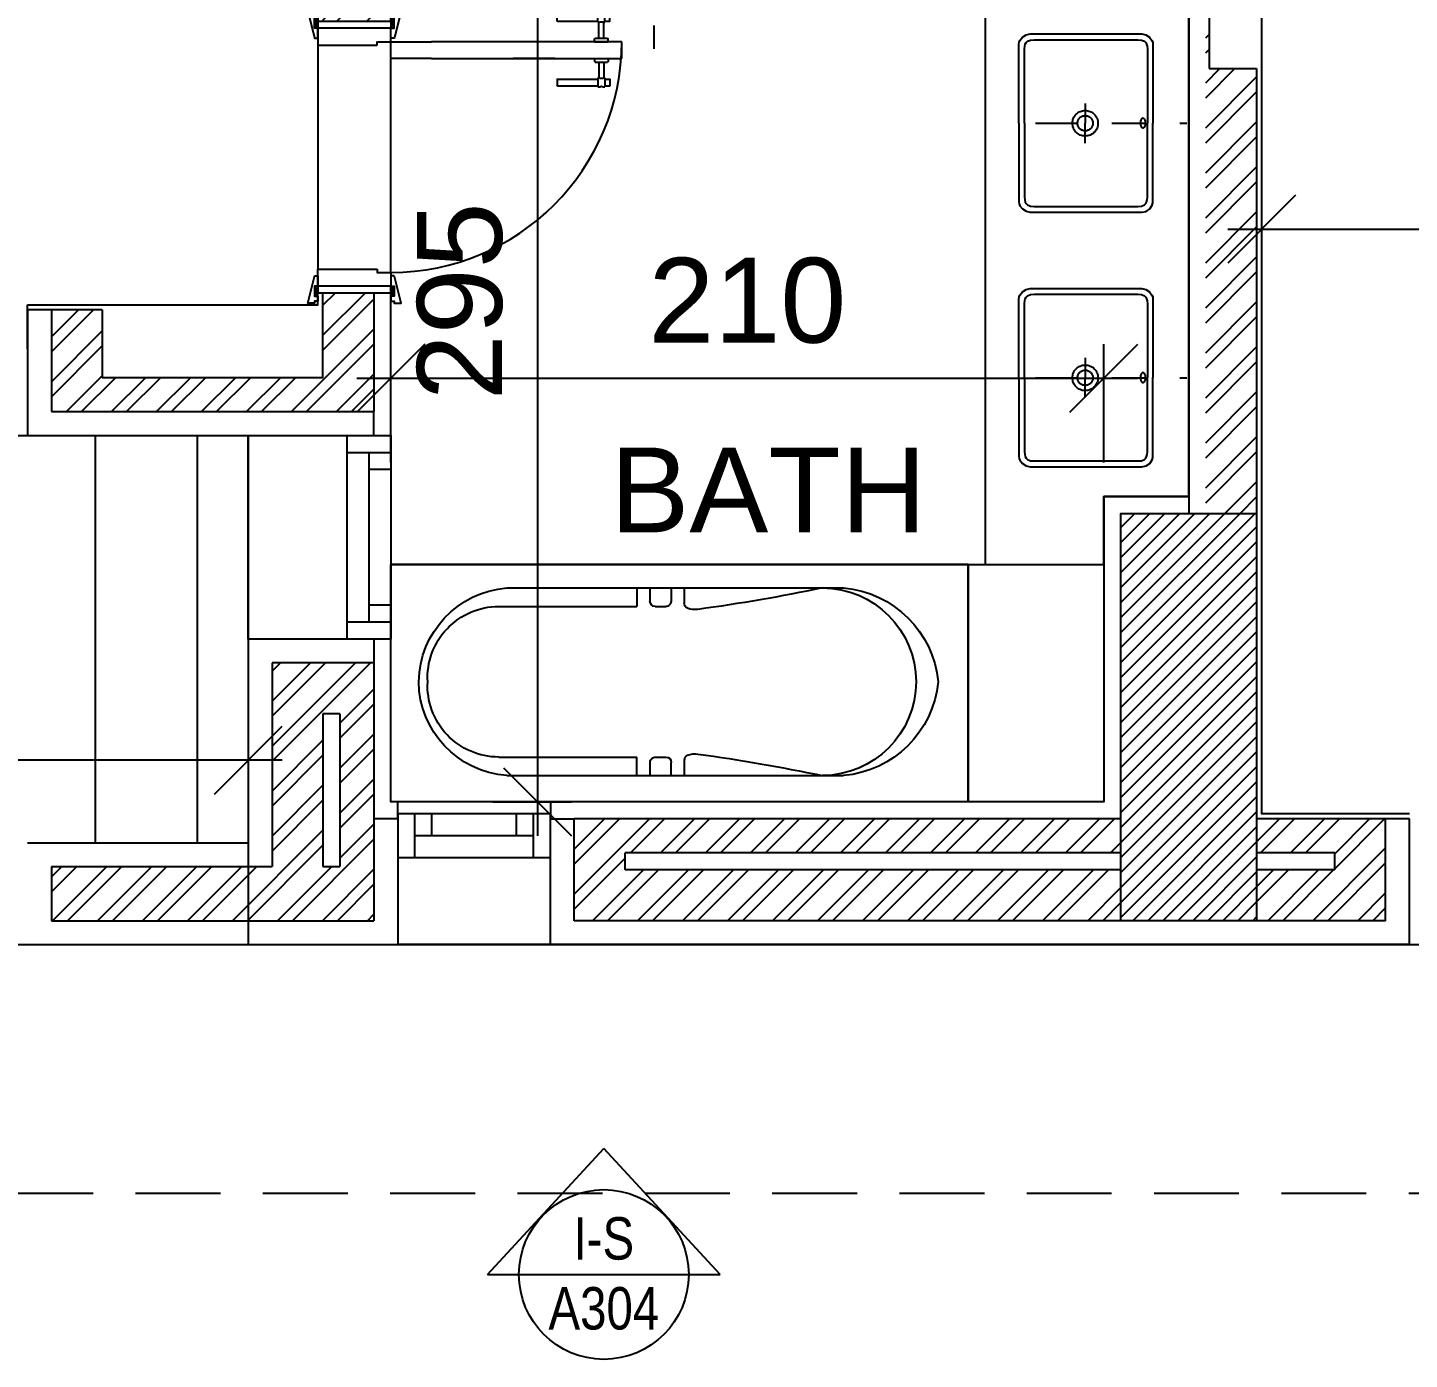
# Model space of a CAD drawing. Extents: x -1.7 to 43, y -165.8 to -101.1.
# Drawn here: x 4.008 to 8.078, y -121.642 to -117.719 of the extents above; entities that cross this region are included whole.
import ezdxf
from ezdxf.enums import TextEntityAlignment as Align

# ---------------------------------------------------------------- set-up
doc = ezdxf.new("R2010")
doc.units = 0
doc.header["$MEASUREMENT"] = 0
doc.header["$PDMODE"] = 35
doc.header["$PDSIZE"] = 0.3
for name, pattern in [('CENTER', [2, 1.25, -0.25, 0.25, -0.25]), ('DASHDOTX2', [50.8, 25.4, -12.7, 0, -12.7]), ('HIDDEN', [0.375, 0.25, -0.125])]:
    doc.linetypes.add(name, pattern=pattern)
doc.layers.get('0').update_dxf_attribs({"linetype": 'CONTINUOUS'})
doc.layers.get('DEFPOINTS').update_dxf_attribs({"linetype": 'CONTINUOUS'})
for name, color, linetype in [('A-ALU', 9, 'CONTINUOUS'), ('A-ANNO-ELTAG', 7, 'CONTINUOUS'), ('A-AREAS', 6, 'CONTINUOUS'), ('A-AXIS-50', 10, 'CONTINUOUS'), ('A-AXIS-SANITARY', 10, 'DASHDOTX2'), ('a-dim', 3, 'CONTINUOUS'), ('A-DOORS', 1, 'CONTINUOUS'), ('A-FLOR-PFIX', 61, 'CONTINUOUS'), ('A-HATCH-CONC', 8, 'CONTINUOUS'), ('A-HATCH-WALL', 8, 'CONTINUOUS'), ('A-NOMENCLATURE', 3, 'CONTINUOUS'), ('A-PLASTER', 8, 'CONTINUOUS'), ('A-PROJECTION', 9, 'CONTINUOUS'), ('a-revetement', 1, 'CONTINUOUS'), ('A-SANIT', 95, 'CONTINUOUS'), ('A-SECT-TILE', 12, 'CONTINUOUS'), ('A-TILES', 137, 'CONTINUOUS'), ('A-WALL', 4, 'CONTINUOUS'), ('areaexe', 2, 'CONTINUOUS'), ('S-2ND-3RD-4-5-6TH$0$A-STR 2-3-4-5-6', 2, 'CONTINUOUS')]:
    doc.layers.add(name, color=color, linetype=linetype)
doc.styles.add('A100-STEXT', font='ARIAL.TTF', dxfattribs={"height": 0.25})
doc.styles.add('BLOCK', font='ARIAL.TTF', dxfattribs={"width": 0.8, "height": 0.25})
doc.dimstyles.new('A100-DIM', dxfattribs={"dimtxt": 0.25, "dimasz": 0.2, "dimexe": 0.1, "dimexo": 0.3, "dimgap": 0.1, "dimtad": 1, "dimlfac": 100, "dimrnd": 0.5, "dimdsep": 46, "dimtxsty": 'A100-STEXT', "dimblk1": 'OBLIQUE', "dimblk2": 'OBLIQUE', "dimsah": 1, "dimcen": -0.05, "dimdle": 0.1, "dimclrd": 15, "dimclre": 15, "dimclrt": 256, "dimadec": 0, "dimazin": 0, "dimtfac": 0.28, "dimtix": 1, "dimtmove": 2, "dimatfit": 3, "dimldrblk": 'OBLIQUE', "dimfxl": 0, "dimtolj": 1, "dimarcsym": 0})
pattern_1 = [(45, (5e-11, -162.35014), (-0.06629126, 0.06629126), []), (45, (0.04419, -162.35014), (-0.06629126, 0.06629126), [])]

# ---------------------------------------------------------------- blocks, each defined once
blk = doc.blocks.new('bathtub')
at = {"layer": 'A-SANIT'}
for p, q in [((-0.7, 0), (-0.7, 1.7)), ((0, 0), (0, 1.7)), ((-0.6305, 1.3586), (-0.6305, 0.3667)), ((-0.5761, 1.3825), (-0.5761, 0.9759)), ((-0.1322, 1.3819), (-0.1322, 0.9753)), ((-0.0778, 1.3586), (-0.0778, 0.3667)), ((-0.6305, 0.9759), (-0.5761, 0.9759)), ((-0.6305, 0.937), (-0.5916, 0.937)), ((-0.0778, 0.9753), (-0.1322, 0.9753)), ((-0.0778, 0.9364), (-0.1167, 0.9364)), ((-0.5761, 0.9214), (-0.5761, 0.8903)), ((-0.1322, 0.9208), (-0.1322, 0.8897)), ((-0.6305, 0.8747), (-0.5916, 0.8747)), ((-0.0778, 0.8742), (-0.1167, 0.8742)), ((-0.6305, 0.8359), (-0.5851, 0.8359)), ((-0.0778, 0.8353), (-0.1232, 0.8353))]:
    blk.add_line(p, q, dxfattribs=at)
blk.add_lwpolyline([(0, 1.7), (-0.7, 1.7), (-0.7, 0), (0, 0)], close=True, dxfattribs=at)
for centre, radius, start, end in [((-0.3498, 1.3363), 0.2816, 90.8902, 175.4646), ((-0.3661, 1.3819), 0.21, 86.743, 180), ((-0.3573, 1.3377), 0.2803, 4.283, 89.3622), ((-0.3422, 1.3819), 0.21, 0, 93.257), ((-0.5916, 0.9214), 0.0156, 0, 90), ((-0.1167, 0.9208), 0.0156, 90, 180), ((-0.5916, 0.8903), 0.0156, 270, 0), ((-0.1167, 0.8897), 0.0156, 180, 270), ((-0.5851, 0.8203), 0.0156, 23.3684, 90), ((-0.6191, 0.8056), 0.0526, 349.51, 23.3684), ((-0.0892, 0.805), 0.0526, 156.6316, 190.49), ((-0.1232, 0.8197), 0.0156, 90, 156.6316), ((-5.5617, 1.4689), 5.0395, 348.0986, 352.3207), ((4.8534, 1.4689), 5.0395, 187.6793, 191.9014), ((-0.3542, 0.4296), 0.2764, 180, 0), ((-0.3245, 0.3937), 0.3073, 185.0523, 264.4541), ((-0.3838, 0.3937), 0.3073, 275.5459, 354.9477)]:
    blk.add_arc(centre, radius, start, end, dxfattribs=at)
blk = doc.blocks.new('A$C0E414F3E')
at = {"layer": 'A-DOORS'}
for p, q in [((-0.215, -0.016), (-0.224, -0.044)), ((-0.224, -0.016), (-0.215, -0.044)), ((0, -0.016), (0.009, -0.044)), ((0.009, -0.016), (0, -0.044)), ((0.49, -0.0245), (0.49, -0.0055)), ((0.4905, -0.005), (0.61, -0.005)), ((0.4905, -0.025), (0.61, -0.025)), ((0.61, -0.028), (0.61, -0.002)), ((0.61, -0.002), (0.615, -0.002)), ((0.61, -0.028), (0.6125, -0.028)), ((0.6125, -0.075), (0.6125, -0.028)), ((0.625, -0.002), (0.63, -0.002)), ((0.6275, -0.075), (0.6275, -0.028)), ((0.6275, -0.028), (0.63, -0.028)), ((0.63, -0.028), (0.63, -0.002)), ((0.63, -0.005), (0.6445, -0.005)), ((0.63, -0.025), (0.6445, -0.025)), ((0.645, -0.0245), (0.645, -0.0055)), ((0.6, -0.085), (0.6, -0.077)), ((0.602, -0.075), (0.638, -0.075)), ((0.64, -0.085), (0.64, -0.077)), ((0, -0.135), (0, -0.085)), ((0, -0.085), (0.12, -0.085)), ((0.56, -0.085), (0.12, -0.085)), ((0.483, -0.085), (0.36, -0.085)), ((0.68, -0.085), (0.56, -0.085)), ((0.6, -0.085), (0.64, -0.085)), ((0.68, -0.135), (0.68, -0.085)), ((0.12, -0.135), (0, -0.135)), ((0.12, -0.135), (0.56, -0.135)), ((0.483, -0.135), (0.36, -0.135)), ((0.56, -0.135), (0.68, -0.135)), ((0.6, -0.135), (0.6, -0.143)), ((0.6, -0.135), (0.64, -0.135)), ((0.602, -0.145), (0.638, -0.145)), ((0.6125, -0.145), (0.6125, -0.192)), ((0.6275, -0.145), (0.6275, -0.192)), ((0.64, -0.135), (0.64, -0.143)), ((0.49, -0.1955), (0.49, -0.2145)), ((0.4905, -0.195), (0.61, -0.195)), ((0.61, -0.192), (0.61, -0.218)), ((0.61, -0.192), (0.6125, -0.192)), ((0.6275, -0.192), (0.63, -0.192)), ((0.63, -0.192), (0.63, -0.218)), ((0.63, -0.195), (0.6445, -0.195)), ((0.645, -0.1955), (0.645, -0.2145)), ((0.4905, -0.215), (0.61, -0.215)), ((0.61, -0.218), (0.615, -0.218)), ((0.625, -0.218), (0.63, -0.218)), ((0.63, -0.215), (0.6445, -0.215)), ((-0.215, -0.834), (-0.224, -0.806)), ((-0.224, -0.834), (-0.215, -0.806)), ((0, -0.834), (0.009, -0.806)), ((0.009, -0.834), (0, -0.806))]:
    blk.add_line(p, q, dxfattribs=at)
at = {"layer": 'A-DOORS', "color": 8}
for p, q in [((-0.215, -0.095), (-0.215, -0.755)), ((0, -0.765), (0, -0.085))]:
    blk.add_line(p, q, dxfattribs=at)
at = {"layer": 'A-DOORS'}
for points in [[(-0.215, -0.015), (-0.215, 0), (-0.225, 0), (-0.225, 0.005), (-0.245, 0.005), (-0.2254, -0.0732, 0.381769), (-0.2234, -0.075), (-0.215, -0.075), (-0.215, -0.045), (-0.225, -0.045), (-0.225, -0.015), (-0.215, -0.015)], [(0, -0.015), (0, 0), (0.01, 0), (0.01, 0.005), (0.03, 0.005), (0.0104, -0.0732, -0.381769), (0.0084, -0.075), (0, -0.075), (0, -0.045), (0.01, -0.045), (0.01, -0.015), (0, -0.015)], [(-0.215, -0.835), (-0.215, -0.85), (-0.225, -0.85), (-0.225, -0.855), (-0.245, -0.855), (-0.2254, -0.7768, -0.381769), (-0.2234, -0.775), (-0.215, -0.775), (-0.215, -0.805), (-0.225, -0.805), (-0.225, -0.835), (-0.215, -0.835)], [(0, -0.835), (0, -0.85), (0.01, -0.85), (0.01, -0.855), (0.03, -0.855), (0.0104, -0.7768, 0.381769), (0.0084, -0.775), (0, -0.775), (0, -0.805), (0.01, -0.805), (0.01, -0.835), (0, -0.835)]]:
    blk.add_lwpolyline(points, format="xyb", dxfattribs=at)
for points in [[(-0.215, -0.016), (-0.215, -0.044), (-0.224, -0.044), (-0.224, -0.016)], [(0, -0.016), (0, -0.044), (0.009, -0.044), (0.009, -0.016)], [(-0.215, -0.834), (-0.215, -0.806), (-0.224, -0.806), (-0.224, -0.834)], [(0, -0.834), (0, -0.806), (0.009, -0.806), (0.009, -0.834)]]:
    blk.add_lwpolyline(points, close=True, dxfattribs=at)
for points in [[(-0.215, -0.025), (0, -0.025), (0, -0.045), (-0.215, -0.045), (-0.215, -0.025)], [(0, -0.045), (-0.215, -0.045), (-0.215, -0.095), (-0.04, -0.095)], [(-0.04, -0.095), (-0.04, -0.085), (0, -0.085), (0, -0.045)], [(0, -0.805), (-0.215, -0.805), (-0.215, -0.755), (-0.04, -0.755)], [(-0.04, -0.755), (-0.04, -0.765), (0, -0.765), (0, -0.805)], [(-0.215, -0.825), (0, -0.825), (0, -0.805), (-0.215, -0.805), (-0.215, -0.825)]]:
    blk.add_lwpolyline(points, dxfattribs=at)
blk.add_arc((-0.0003, -0.0847), 0.6803, 270.0254, 359.9746, dxfattribs=at)
at = {"layer": 'A-DOORS', "extrusion": (0, 0, -1)}
for centre, major_axis, start_param, end_param in [((0.4905, -0.0055), (-0.000354, 0.000354), 5.497787, 7.068583), ((0.4905, -0.0245), (0.000354, 0.000354), 2.356194, 3.926991), ((0.62, -0.046), (-0.0138, 0.0138), 0.390607, 1.180189), ((0.62, 0.0056), (-0.00642, 0.00642), 3.344077, 4.509904), ((0.6445, -0.0055), (0.000354, 0.000354), -0.785398, 0.785398), ((0.6445, -0.0245), (-0.000354, 0.000354), 2.356194, 3.926991), ((0.602, -0.077), (-0.00141, 0.00141), 5.497787, 7.068583), ((0.638, -0.077), (0.00141, 0.00141), -0.785398, 0.785398), ((0.602, -0.143), (-0.00141, 0.00141), 3.926991, 5.497787), ((0.638, -0.143), (-0.00141, 0.00141), 2.356194, 3.926991), ((0.4905, -0.1955), (-0.000354, 0.000354), 5.497787, 7.068583), ((0.62, -0.174), (-0.0138, 0.0138), 3.5322, 4.321782), ((0.6445, -0.1955), (0.000354, 0.000354), -0.785398, 0.785398), ((0.4905, -0.2145), (0.000354, 0.000354), 2.356194, 3.926991), ((0.62, -0.2256), (-0.00642, 0.00642), 0.202485, 1.368312), ((0.6445, -0.2145), (0.000354, 0.000354), 0.785398, 2.356194)]:
    blk.add_ellipse(centre, major_axis=major_axis, ratio=1, start_param=start_param, end_param=end_param, dxfattribs=at)
blk = doc.blocks.new('A$C6D442EC4')
at = {"layer": 'A-AXIS-SANITARY', "linetype": 'CENTER', "ltscale": 0.1}
blk.add_line((-0.0027, 0.3461), (-0.0027, -0.0992), dxfattribs=at)
at = {"layer": 'A-FLOR-PFIX', "ltscale": 0.5}
for points in [[(-0.0025, 0.3948), (-0.0051, 0.3948), (-0.0125, 0.3948), (-0.0239, 0.3948), (-0.0388, 0.3948), (-0.0564, 0.3948), (-0.076, 0.3948), (-0.1187, 0.3948), (-0.1614, 0.3948), (-0.181, 0.3948), (-0.1986, 0.3948), (-0.2135, 0.3948), (-0.225, 0.3948), (-0.2323, 0.3948), (-0.235, 0.3948), (-0.2405, 0.394), (-0.246, 0.3919), (-0.2556, 0.3842), (-0.2625, 0.3736), (-0.2651, 0.362), (-0.2651, 0.361), (-0.2651, 0.3583), (-0.2651, 0.3538), (-0.2651, 0.3478), (-0.2651, 0.3316), (-0.2651, 0.3105), (-0.2651, 0.2855), (-0.2651, 0.2577), (-0.2651, 0.1972), (-0.2651, 0.1367), (-0.2651, 0.1088), (-0.2651, 0.0839), (-0.2651, 0.0628), (-0.2651, 0.0466), (-0.2651, 0.0405), (-0.2651, 0.0361), (-0.2651, 0.0333), (-0.2651, 0.0324), (-0.2626, 0.0199), (-0.2557, 0.0096), (-0.2448, 0.0026), (-0.2379, 0.0007), (-0.2303, 0), (-0.2278, 0), (-0.2205, 0), (-0.2093, 0), (-0.1947, 0), (-0.1775, 0), (-0.1582, 0), (-0.1164, 0), (-0.0746, 0), (-0.0553, 0), (-0.0381, 0), (-0.0235, 0), (-0.0123, 0), (-0.005, 0), (-0.0025, 0)], [(-0.0025, 0.3784), (-0.0049, 0.3784), (-0.0118, 0.3784), (-0.0226, 0.3784), (-0.0366, 0.3784), (-0.0531, 0.3784), (-0.0715, 0.3784), (-0.1116, 0.3784), (-0.1517, 0.3784), (-0.1701, 0.3784), (-0.1867, 0.3784), (-0.2006, 0.3784), (-0.2114, 0.3784), (-0.2183, 0.3784), (-0.2208, 0.3784), (-0.2288, 0.3778), (-0.2351, 0.3761), (-0.2399, 0.3735), (-0.2434, 0.37), (-0.2472, 0.361), (-0.2481, 0.3502), (-0.2481, 0.3493), (-0.2481, 0.3468), (-0.2481, 0.3427), (-0.2481, 0.3371), (-0.2481, 0.322), (-0.2481, 0.3025), (-0.2481, 0.2793), (-0.2481, 0.2535), (-0.2481, 0.1974), (-0.2481, 0.1413), (-0.2481, 0.1155), (-0.2481, 0.0924), (-0.2481, 0.0728), (-0.2481, 0.0577), (-0.2481, 0.0522), (-0.2481, 0.048), (-0.2481, 0.0455), (-0.2481, 0.0446), (-0.2472, 0.0339), (-0.2434, 0.0249), (-0.2399, 0.0214), (-0.2351, 0.0187), (-0.2288, 0.017), (-0.2208, 0.0164), (-0.2183, 0.0164), (-0.2114, 0.0164), (-0.2006, 0.0164), (-0.1867, 0.0164), (-0.1701, 0.0164), (-0.1517, 0.0164), (-0.1116, 0.0164), (-0.0715, 0.0164), (-0.0531, 0.0164), (-0.0366, 0.0164), (-0.0226, 0.0164), (-0.0118, 0.0164), (-0.0049, 0.0164), (-0.0025, 0.0164)], [(-0.0026, 0.3948), (0, 0.3948), (0.0074, 0.3948), (0.0188, 0.3948), (0.0337, 0.3948), (0.0513, 0.3948), (0.0709, 0.3948), (0.1136, 0.3948), (0.1563, 0.3948), (0.176, 0.3948), (0.1936, 0.3948), (0.2084, 0.3948), (0.2199, 0.3948), (0.2273, 0.3948), (0.2299, 0.3948), (0.2355, 0.394), (0.2409, 0.3919), (0.2506, 0.3842), (0.2574, 0.3736), (0.26, 0.362), (0.26, 0.361), (0.26, 0.3583), (0.26, 0.3538), (0.26, 0.3478), (0.26, 0.3316), (0.26, 0.3105), (0.26, 0.2856), (0.26, 0.2578), (0.26, 0.1974), (0.26, 0.137), (0.26, 0.1092), (0.26, 0.0843), (0.26, 0.0632), (0.26, 0.047), (0.26, 0.041), (0.26, 0.0366), (0.26, 0.0338), (0.26, 0.0329), (0.2574, 0.0212), (0.2506, 0.0106), (0.2409, 0.003), (0.2355, 0.0008), (0.2299, 0), (0.2273, 0), (0.2199, 0), (0.2084, 0), (0.1936, 0), (0.176, 0), (0.1563, 0), (0.1136, 0), (0.0709, 0), (0.0513, 0), (0.0337, 0), (0.0188, 0), (0.0074, 0), (0, 0), (-0.0026, 0)], [(-0.0026, 0.3784), (-0.0002, 0.3784), (0.0068, 0.3784), (0.0175, 0.3784), (0.0315, 0.3784), (0.048, 0.3784), (0.0665, 0.3784), (0.1065, 0.3784), (0.1466, 0.3784), (0.1651, 0.3784), (0.1816, 0.3784), (0.1955, 0.3784), (0.2063, 0.3784), (0.2132, 0.3784), (0.2157, 0.3784), (0.2237, 0.3778), (0.23, 0.3761), (0.2348, 0.3735), (0.2383, 0.37), (0.2421, 0.361), (0.243, 0.3502), (0.243, 0.3493), (0.243, 0.3468), (0.243, 0.3427), (0.243, 0.3371), (0.243, 0.322), (0.243, 0.3025), (0.243, 0.2793), (0.243, 0.2535), (0.243, 0.1974), (0.243, 0.1413), (0.243, 0.1155), (0.243, 0.0924), (0.243, 0.0728), (0.243, 0.0577), (0.243, 0.0522), (0.243, 0.048), (0.243, 0.0455), (0.243, 0.0446), (0.2421, 0.0339), (0.2383, 0.0249), (0.2348, 0.0214), (0.23, 0.0187), (0.2237, 0.017), (0.2157, 0.0164), (0.2132, 0.0164), (0.2063, 0.0164), (0.1955, 0.0164), (0.1816, 0.0164), (0.1651, 0.0164), (0.1466, 0.0164), (0.1065, 0.0164), (0.0665, 0.0164), (0.048, 0.0164), (0.0315, 0.0164), (0.0175, 0.0164), (0.0068, 0.0164), (-0.0002, 0.0164), (-0.0026, 0.0164)], [(-0.0408, 0.1997), (-0.0406, 0.2035), (-0.04, 0.2073), (-0.0391, 0.2109), (-0.0378, 0.2144), (-0.0362, 0.2176), (-0.0343, 0.2208), (-0.0322, 0.2237), (-0.0297, 0.2263), (-0.0271, 0.2288), (-0.0242, 0.2309), (-0.021, 0.2328), (-0.0177, 0.2344), (-0.0143, 0.2357), (-0.0107, 0.2366), (-0.0069, 0.2372), (-0.0031, 0.2374), (0.0008, 0.2372), (0.0045, 0.2366), (0.0081, 0.2357), (0.0116, 0.2344), (0.0149, 0.2328), (0.018, 0.2309), (0.0209, 0.2288), (0.0236, 0.2263), (0.026, 0.2237), (0.0282, 0.2208), (0.0301, 0.2176), (0.0317, 0.2144), (0.0329, 0.2109), (0.0339, 0.2073), (0.0344, 0.2035), (0.0346, 0.1997), (0.0344, 0.1958), (0.0339, 0.1921), (0.0329, 0.1885), (0.0317, 0.185), (0.0301, 0.1817), (0.0282, 0.1786), (0.026, 0.1757), (0.0236, 0.173), (0.0209, 0.1706), (0.018, 0.1684), (0.0149, 0.1665), (0.0116, 0.1649), (0.0081, 0.1637), (0.0045, 0.1627), (0.0008, 0.1622), (-0.0031, 0.162), (-0.0069, 0.1622), (-0.0107, 0.1627), (-0.0143, 0.1637), (-0.0177, 0.1649), (-0.021, 0.1665), (-0.0242, 0.1684), (-0.0271, 0.1706), (-0.0297, 0.173), (-0.0322, 0.1757), (-0.0343, 0.1786), (-0.0362, 0.1817), (-0.0378, 0.185), (-0.0391, 0.1885), (-0.04, 0.1921), (-0.0406, 0.1958), (-0.0408, 0.1997), (-0.0408, 0.1997)], [(-0.0257, 0.1997), (-0.0256, 0.202), (-0.0252, 0.2042), (-0.0247, 0.2064), (-0.0239, 0.2085), (-0.023, 0.2105), (-0.0218, 0.2123), (-0.0205, 0.2141), (-0.0191, 0.2157), (-0.0175, 0.2171), (-0.0157, 0.2184), (-0.0139, 0.2196), (-0.0119, 0.2205), (-0.0098, 0.2213), (-0.0076, 0.2218), (-0.0054, 0.2222), (-0.0031, 0.2223), (-0.0008, 0.2222), (0.0015, 0.2218), (0.0037, 0.2213), (0.0057, 0.2205), (0.0077, 0.2196), (0.0096, 0.2184), (0.0113, 0.2171), (0.0129, 0.2157), (0.0144, 0.2141), (0.0157, 0.2123), (0.0168, 0.2105), (0.0178, 0.2085), (0.0185, 0.2064), (0.0191, 0.2042), (0.0194, 0.202), (0.0196, 0.1997), (0.0194, 0.1974), (0.0191, 0.1951), (0.0185, 0.1929), (0.0178, 0.1909), (0.0168, 0.1889), (0.0157, 0.187), (0.0144, 0.1853), (0.0129, 0.1837), (0.0113, 0.1822), (0.0096, 0.1809), (0.0077, 0.1798), (0.0057, 0.1788), (0.0037, 0.1781), (0.0015, 0.1775), (-0.0008, 0.1772), (-0.0031, 0.1771), (-0.0054, 0.1772), (-0.0076, 0.1775), (-0.0098, 0.1781), (-0.0119, 0.1788), (-0.0139, 0.1798), (-0.0157, 0.1809), (-0.0175, 0.1822), (-0.0191, 0.1837), (-0.0205, 0.1853), (-0.0218, 0.187), (-0.023, 0.1889), (-0.0239, 0.1909), (-0.0247, 0.1929), (-0.0252, 0.1951), (-0.0256, 0.1974), (-0.0257, 0.1997), (-0.0257, 0.1997)], [(-0.0176, 0.0295), (-0.0176, 0.0302), (-0.0173, 0.0308), (-0.017, 0.0315), (-0.0165, 0.0321), (-0.0158, 0.0326), (-0.0151, 0.0332), (-0.0142, 0.0337), (-0.0132, 0.0341), (-0.011, 0.0349), (-0.0084, 0.0355), (-0.0056, 0.0359), (-0.0026, 0.036), (0.0004, 0.0359), (0.0033, 0.0355), (0.0058, 0.0349), (0.0081, 0.0341), (0.009, 0.0337), (0.0099, 0.0332), (0.0107, 0.0326), (0.0113, 0.0321), (0.0118, 0.0315), (0.0122, 0.0308), (0.0124, 0.0302), (0.0125, 0.0295), (0.0124, 0.0288), (0.0122, 0.0282), (0.0118, 0.0276), (0.0113, 0.027), (0.0107, 0.0264), (0.0099, 0.0258), (0.009, 0.0253), (0.0081, 0.0249), (0.0058, 0.0241), (0.0033, 0.0235), (0.0004, 0.0231), (-0.0026, 0.023), (-0.0056, 0.0231), (-0.0084, 0.0235), (-0.011, 0.0241), (-0.0132, 0.0249), (-0.0142, 0.0253), (-0.0151, 0.0258), (-0.0158, 0.0264), (-0.0165, 0.027), (-0.017, 0.0276), (-0.0173, 0.0282), (-0.0176, 0.0288), (-0.0176, 0.0295), (-0.0176, 0.0295)]]:
    blk.add_lwpolyline(points, dxfattribs=at)
at = {"layer": 'A-SANIT', "ltscale": 0.5}
for points in [[(-0.0614, 0.1997), (-0.0031, 0.1997)], [(0.0553, 0.1997), (-0.0031, 0.1997)]]:
    blk.add_lwpolyline(points, dxfattribs=at)
blk = doc.blocks.new('A$C4412624D')
for points in [[(-363.316505, 205.931824, 0), (-369.377186, 205.812927, 0), (-385.619804, 204.401184, 0), (-409.135235, 200.113983, 0), (-437.014357, 191.368836, 0), (-466.348038, 176.583069, 0), (-494.227158, 154.174194, 0), (-517.742592, 122.559601, 0), (-533.985207, 80.156738, 0), (-540.045876, 25.382996, 0)], [(-7.305237, 205.931824, 0), (-19.51413, 205.931824, 0), (-52.233948, 205.931824, 0), (-99.604431, 205.931824, 0), (-155.76532, 205.931824, 0), (-214.856354, 205.931793, 0), (-271.017242, 205.931793, 0), (-318.387726, 205.931793, 0), (-351.107536, 205.931763, 0), (-363.316406, 205.931763, 0)], [(-7.305237, 205.931824, 0), (-7.054718, 205.891724, 0), (-6.383331, 205.746399, 0), (-5.411285, 205.458283, 0), (-4.258881, 204.989777, 0), (-3.046356, 204.303314, 0), (-1.893951, 203.361298, 0), (-0.921936, 202.126221, 0), (-0.250519, 200.560455, 0), (0, 198.626465, 0)], [(-497.934326, 27.701111, 0), (-497.803253, 31.697464, 0), (-496.723526, 42.562134, 0), (-493.665352, 58.608521, 0), (-487.598946, 78.150055, 0), (-477.494526, 99.500153, 0), (-462.322313, 120.972229, 0), (-441.052518, 140.879669, 0), (-412.655359, 157.53595, 0), (-376.101051, 169.254425, 0)], [(-283.871368, 169.254578, 0), (-285.531082, 169.495087, 0), (-290.24971, 170.096344, 0), (-297.636414, 170.87796, 0), (-307.300392, 171.659577, 0), (-318.850838, 172.260834, 0), (-331.896935, 172.501343, 0), (-346.047874, 172.200714, 0), (-360.912849, 171.17862, 0), (-376.101044, 169.254608, 0)], [(-167.899292, 27.713638, 0), (-167.94632, 31.783478, 0), (-168.779755, 42.831787, 0), (-171.43811, 59.116745, 0), (-176.960022, 78.896546, 0), (-186.383972, 100.429382, 0), (-200.748535, 121.973389, 0), (-221.092255, 141.786835, 0), (-248.453674, 158.127808, 0), (-283.871368, 169.254547, 0)], [(-0.000031, 198.626618, 0), (-0.000031, 186.942688, 0), (-0.000031, 155.629791, 0), (-0.000031, 110.296204, 0), (-0.000031, 56.550171, 0), (0, 0, 0), (0, -53.746025, 0), (0, -99.079628, 0), (0.000031, -130.392528, 0), (0.000031, -142.076446, 0)], [(-128.633087, 134.554077, 0), (-126.879395, 134.554077, 0), (-122.179504, 134.554077, 0), (-115.375183, 134.554077, 0), (-107.308197, 134.554077, 0), (-98.820343, 134.554108, 0), (-90.753357, 134.554108, 0), (-83.949036, 134.554108, 0), (-79.249146, 134.554138, 0), (-77.495453, 134.554138, 0)], [(-93.019531, 135.467438, 0), (-93.196075, 137.437134, 0), (-93.705109, 139.291046, 0), (-94.515656, 140.998169, 0), (-95.596771, 142.527588, 0), (-96.917511, 143.848328, 0), (-98.446899, 144.929444, 0), (-100.154022, 145.740021, 0), (-102.007935, 146.249054, 0), (-103.977631, 146.425629, 0), (-103.977631, 146.425537, 0), (-105.947327, 146.248993, 0), (-107.801239, 145.73996, 0), (-109.508362, 144.929413, 0), (-111.03775, 143.848328, 0), (-112.358459, 142.527588, 0), (-113.439575, 140.99823, 0), (-114.250092, 139.291107, 0), (-114.759094, 137.437256, 0), (-114.935638, 135.46759, 0), (-114.93573, 135.467438, 0), (-114.759186, 133.497742, 0), (-114.250153, 131.643829, 0), (-113.439606, 129.936707, 0), (-112.35849, 128.407288, 0), (-111.03775, 127.086548, 0), (-109.508362, 126.005432, 0), (-107.801239, 125.194855, 0), (-105.947327, 124.685822, 0), (-103.977631, 124.509247, 0), (-103.977631, 124.509339, 0), (-102.007935, 124.685883, 0), (-100.154022, 125.194916, 0), (-98.446899, 126.005463, 0), (-96.917511, 127.086548, 0), (-95.596802, 128.407288, 0), (-94.515686, 129.936646, 0), (-93.70517, 131.643768, 0), (-93.196167, 133.49762, 0), (-93.019623, 135.467285, 0)], [(-103.977631, 156.470307, 0), (-103.977631, 154.841889, 0), (-103.977631, 150.477722, 0), (-103.977631, 144.159454, 0), (-103.977631, 136.668732, 0), (-103.977661, 128.787171, 0), (-103.977661, 121.296448, 0), (-103.977661, 114.97818, 0), (-103.977692, 110.614014, 0), (-103.977692, 108.985626, 0)], [(-239.127029, 93.496338, 0), (-244.453003, 93.570557, 0), (-249.945557, 93.674713, 0), (-255.392944, 93.798554, 0), (-260.583328, 93.931671, 0), (-265.304947, 94.063751, 0), (-269.345993, 94.184479, 0), (-272.494675, 94.283508, 0), (-274.5392, 94.350495, 0), (-275.267776, 94.375122, 0), (-275.267746, 94.375122, 0), (-277.177994, 94.160919, 0), (-282.297455, 93.202637, 0), (-289.709213, 91.026795, 0), (-298.496338, 87.159912, 0), (-307.741928, 81.128479, 0), (-316.529068, 72.45903, 0), (-323.940826, 60.67807, 0), (-329.060295, 45.312103, 0), (-330.970551, 25.887634, 0)], [(-222.988953, 73.828949, 0), (-223.338638, 74.133179, 0), (-224.304276, 74.948532, 0), (-225.760712, 76.128952, 0), (-227.582809, 77.528443, 0), (-229.645447, 79.000946, 0), (-231.823486, 80.400421, 0), (-233.99176, 81.580872, 0), (-236.025146, 82.39621, 0), (-237.798523, 82.70047, 0)], [(-222.988953, 73.828949, 0), (-222.415253, 72.286972, 0), (-220.969742, 67.851441, 0), (-219.065781, 60.807938, 0), (-217.11673, 51.442078, 0), (-215.53595, 40.039414, 0), (-214.736816, 26.885574, 0), (-215.132675, 12.266113, 0), (-217.136887, -3.533356, 0), (-221.162842, -20.227234, 0)], [(-363.316505, -149.381658, 0), (-369.377186, -149.461094, 0), (-385.619804, -148.580885, 0), (-409.135235, -145.063267, 0), (-437.014357, -137.230472, 0), (-466.348038, -123.404728, 0), (-494.227158, -101.908272, 0), (-517.742592, -71.063339, 0), (-533.985207, -29.192154, 0), (-540.045876, 25.383057, 0)], [(-497.934326, 27.701111, 0), (-497.877174, 23.658875, 0), (-496.982231, 12.679642, 0), (-494.164284, -3.515335, 0), (-488.338104, -23.204819, 0), (-478.41848, -44.667587, 0), (-463.320183, -66.182388, 0), (-441.957998, -86.028, 0), (-413.246702, -102.483177, 0), (-376.101074, -113.826691, 0)], [(-239.127029, -38.068466, 0), (-244.453003, -38.14267, 0), (-249.945557, -38.246841, 0), (-255.392944, -38.370651, 0), (-260.583328, -38.503769, 0), (-265.304947, -38.635849, 0), (-269.345993, -38.756561, 0), (-272.494675, -38.855591, 0), (-274.5392, -38.922577, 0), (-275.267776, -38.947189, 0), (-275.267746, -38.947235, 0), (-277.177994, -38.733047, 0), (-282.297455, -37.774811, 0), (-289.709213, -35.599045, 0), (-298.496338, -31.732208, 0), (-307.741928, -25.700821, 0), (-316.529068, -17.031387, 0), (-323.940826, -5.250381, 0), (-329.060295, 10.115692, 0), (-330.970551, 29.540344, 0)], [(-167.899292, 27.713638, 0), (-167.835449, 23.744888, 0), (-168.391693, 12.949295, 0), (-170.689728, -3.00711, 0), (-175.851273, -22.458359, 0), (-184.998032, -43.738403, 0), (-199.251709, -65.181274, 0), (-219.733994, -85.120949, 0), (-247.56662, -101.891426, 0), (-283.871277, -113.826691, 0)], [(-221.162796, -20.227218, 0), (-221.512482, -20.531448, 0), (-222.478119, -21.346786, 0), (-223.934555, -22.527222, 0), (-225.756668, -23.926681, 0), (-227.819305, -25.39917, 0), (-229.99733, -26.79863, 0), (-232.165619, -27.97905, 0), (-234.19902, -28.794388, 0), (-235.972382, -29.098617, 0)], [(-128.633087, -79.126785, 0), (-126.879395, -79.126785, 0), (-122.179504, -79.126785, 0), (-115.375183, -79.126785, 0), (-107.308197, -79.126793, 0), (-98.820343, -79.126793, 0), (-90.753357, -79.1268, 0), (-83.949036, -79.1268, 0), (-79.249146, -79.126808, 0), (-77.495453, -79.126816, 0)], [(-93.019531, -80.039558, 0), (-93.196075, -78.069855, 0), (-93.705109, -76.215965, 0), (-94.515656, -74.508842, 0), (-95.596771, -72.979439, 0), (-96.917511, -71.658707, 0), (-98.446899, -70.577591, 0), (-100.154022, -69.767044, 0), (-102.007935, -69.258026, 0), (-103.977631, -69.081474, 0), (-103.977631, -69.081459, 0), (-105.947327, -69.258011, 0), (-107.801239, -69.767036, 0), (-109.508362, -70.577583, 0), (-111.03775, -71.658699, 0), (-112.358459, -72.979431, 0), (-113.439575, -74.508835, 0), (-114.250092, -76.21595, 0), (-114.759094, -78.069839, 0), (-114.935638, -80.039543, 0), (-114.93573, -80.039558, 0), (-114.759186, -82.009262, 0), (-114.250153, -83.863159, 0), (-113.439606, -85.570282, 0), (-112.35849, -87.099686, 0), (-111.03775, -88.420425, 0), (-109.508362, -89.501541, 0), (-107.801239, -90.312088, 0), (-105.947327, -90.821113, 0), (-103.977631, -90.997673, 0), (-103.977631, -90.997658, 0), (-102.007935, -90.821106, 0), (-100.154022, -90.31208, 0), (-98.446899, -89.501533, 0), (-96.917511, -88.420418, 0), (-95.596802, -87.099678, 0), (-94.515686, -85.570274, 0), (-93.70517, -83.863144, 0), (-93.196167, -82.009254, 0), (-93.019623, -80.039543, 0)], [(-103.977631, -101.042419, 0), (-103.977631, -99.414001, 0), (-103.977631, -95.049827, 0), (-103.977631, -88.731552, 0), (-103.977631, -81.240814, 0), (-103.977661, -73.359253, 0), (-103.977661, -65.868515, 0), (-103.977661, -59.550239, 0), (-103.977692, -55.186066, 0), (-103.977692, -53.557648, 0)], [(-283.871368, -113.826683, 0), (-285.531082, -114.067184, 0), (-290.24971, -114.668434, 0), (-297.636414, -115.450065, 0), (-307.300392, -116.231693, 0), (-318.850838, -116.832943, 0), (-331.896935, -117.073444, 0), (-346.047874, -116.772819, 0), (-360.912849, -115.750694, 0), (-376.101044, -113.826691, 0)], [(-7.305237, -149.381658, 0), (-19.51413, -149.381658, 0), (-52.233948, -149.381658, 0), (-99.604431, -149.381658, 0), (-155.76532, -149.381658, 0), (-214.856354, -149.38166, 0), (-271.017242, -149.38166, 0), (-318.387726, -149.38166, 0), (-351.107536, -149.381662, 0), (-363.316406, -149.381662, 0)], [(-7.305237, -149.381658, 0), (-7.054718, -149.341568, 0), (-6.383331, -149.196247, 0), (-5.411285, -148.908123, 0), (-4.258881, -148.439623, 0), (-3.046356, -147.753174, 0), (-1.893951, -146.811207, 0), (-0.921936, -145.576141, 0), (-0.250519, -144.010414, 0), (0, -142.076446, 0)]]:
    blk.add_polyline3d(points)
at = {"layer": 'A-AXIS-SANITARY', "linetype": 'CENTER', "ltscale": 0.1}
blk.add_line((136.288241, 26.88557), (-721.794139, 26.885582), dxfattribs=at)
blk = doc.blocks.new('_OBLIQUE')
at = {"color": 0, "linetype": 'ByBlock'}
blk.add_line((-0.5, -0.5), (0.5, 0.5), dxfattribs=at)
blk = doc.blocks.new('*D81')
at = {"layer": 'a-dim', "color": 15, "lineweight": -2}
for p, q in [((0.5484, -119.8201), (0.5484, -119.9768)), ((4.6584, -119.8201), (4.6584, -119.9768)), ((4.7584, -119.8768), (0.4484, -119.8768))]:
    blk.add_line(p, q, dxfattribs=at)
at = {"layer": 'DEFPOINTS', "color": 0}
for p in [(0.5484, -119.5201), (4.6584, -119.5201), (0.5484, -119.8768)]:
    blk.add_point(p, dxfattribs=at)
at = {"layer": 'a-dim', "color": 15, "lineweight": -2, "xscale": 0.2, "yscale": 0.2, "zscale": 0.2, "rotation": 180.0000000000002}
blk.add_blockref('_OBLIQUE', (0.5484, -119.8768), dxfattribs=at)
at = {"layer": 'a-dim', "color": 15, "lineweight": -2, "xscale": 0.2, "yscale": 0.2, "zscale": 0.2}
blk.add_blockref('_OBLIQUE', (4.6584, -119.8768), dxfattribs=at)
at = {"layer": 'a-dim', "insert": (2.6034, -119.6513), "char_height": 0.25, "attachment_point": 5, "style": 'A100-STEXT'}
blk.add_mtext('\\A1;411', dxfattribs=at)
blk = doc.blocks.new('*D82')
at = {"layer": 'a-dim', "color": 15, "lineweight": -2}
for p, q in [((5.0784, -119.0001), (5.0784, -118.6514)), ((7.1784, -119.0001), (7.1784, -118.6514)), ((4.9784, -118.7514), (7.2784, -118.7514))]:
    blk.add_line(p, q, dxfattribs=at)
at = {"layer": 'DEFPOINTS', "color": 0}
for p in [(7.1784, -118.7514), (5.0784, -119.3001), (7.1784, -119.3001)]:
    blk.add_point(p, dxfattribs=at)
at = {"layer": 'a-dim', "color": 15, "lineweight": -2, "xscale": 0.2, "yscale": 0.2, "zscale": 0.2, "rotation": 180}
blk.add_blockref('_OBLIQUE', (5.0784, -118.7514), dxfattribs=at)
at = {"layer": 'a-dim', "color": 15, "lineweight": -2, "xscale": 0.2, "yscale": 0.2, "zscale": 0.2}
blk.add_blockref('_OBLIQUE', (7.1784, -118.7514), dxfattribs=at)
at = {"layer": 'a-dim', "insert": (6.1284, -118.5237), "char_height": 0.25, "attachment_point": 5, "style": 'A100-STEXT'}
blk.add_mtext('\\A1;210', dxfattribs=at)
blk = doc.blocks.new('*D83')
at = {"layer": 'a-dim', "color": 15, "lineweight": -2}
for p, q in [((5.5099, -116.9501), (5.5099, -120.1001)), ((5.3784, -117.0501), (5.6099, -117.0501)), ((5.3784, -120.0001), (5.6099, -120.0001))]:
    blk.add_line(p, q, dxfattribs=at)
at = {"layer": 'DEFPOINTS', "color": 0}
for p in [(5.0784, -117.0501), (5.0784, -120.0001), (5.5099, -120.0001)]:
    blk.add_point(p, dxfattribs=at)
at = {"layer": 'a-dim', "color": 15, "lineweight": -2, "xscale": 0.2, "yscale": 0.2, "zscale": 0.2}
for p, rotation in [((5.5099, -117.0501), 90), ((5.5099, -120.0001), 270)]:
    blk.add_blockref('_OBLIQUE', p, dxfattribs=dict(at, rotation=rotation))
at = {"layer": 'a-dim', "insert": (5.2822, -118.5251), "char_height": 0.25, "attachment_point": 5, "rotation": 90, "style": 'A100-STEXT'}
blk.add_mtext('\\A1;295', dxfattribs=at)
blk = doc.blocks.new('*D87')
at = {"layer": 'a-dim', "color": 15, "lineweight": -2}
for p, q in [((7.5434, -118.3124), (12.0134, -118.3124)), ((7.6434, -118.5676), (7.6434, -118.4124)), ((11.9134, -118.5676), (11.9134, -118.4124))]:
    blk.add_line(p, q, dxfattribs=at)
at = {"layer": 'DEFPOINTS', "color": 0}
for p in [(7.6434, -118.2676), (11.9134, -118.2676), (11.9134, -118.3124)]:
    blk.add_point(p, dxfattribs=at)
at = {"layer": 'a-dim', "color": 15, "lineweight": -2, "xscale": 0.2, "yscale": 0.2, "zscale": 0.2, "rotation": 180}
blk.add_blockref('_OBLIQUE', (7.6434, -118.3124), dxfattribs=at)
at = {"layer": 'a-dim', "color": 15, "lineweight": -2, "xscale": 0.2, "yscale": 0.2, "zscale": 0.2}
blk.add_blockref('_OBLIQUE', (11.9134, -118.3124), dxfattribs=at)
at = {"layer": 'a-dim', "insert": (9.7784, -118.0869), "char_height": 0.25, "attachment_point": 5, "style": 'A100-STEXT'}
blk.add_mtext('\\A1;427', dxfattribs=at)
blk = doc.blocks.new('ELTAG_U')
for p, q in [((-0.006851, 0), (0, 0.007417)), ((0.006851, 0), (0, 0.007417)), ((-0.006851, 0), (0.006851, 0))]:
    blk.add_line(p, q)
blk.add_circle((0, 0), 0.005)
at = {"color": 7, "style": 'BLOCK', "width": 0.8}
for tag, p in [('ELV.NO.', (0, 0.00213)), ('DWG', (0, -0.00199))]:
    blk.add_attdef(tag, text='', height=0.0025, dxfattribs=at).set_placement(p, align=Align.MIDDLE)

msp = doc.modelspace()

# ---------------------------------------------------------------- hatches: boundary and pattern name
at = {"layer": 'A-HATCH-CONC'}
h = msp.add_hatch(dxfattribs=at)
h.set_pattern_fill('ANSI31', color=256, scale=0.25, style=0)
h.set_pattern_definition([(45, (5e-11, -162.350143), (-0.022097087, 0.022097087), [])])
h.paths.add_polyline_path([(7.62837, -119.15014), (7.22837, -119.15014), (7.22837, -120.35014), (7.62837, -120.35014)])
at = {"layer": 'A-HATCH-WALL'}
h = msp.add_hatch(dxfattribs=at)
h.set_pattern_fill('ANSI32', color=256, scale=0.25, style=0)
h.set_pattern_definition(pattern_1)
h.paths.add_polyline_path([(5.32837, -116.85014), (5.02837, -116.85014), (5.02837, -116.40014), (5.32837, -116.40014)], flags=16)
h.paths.add_polyline_path([(7.48837, -116.65014), (7.62837, -116.65014), (7.62837, -116.50014), (7.47837, -116.50014), (7.47837, -116.85014), (5.47837, -116.85014), (5.47837, -116.25014), (5.02837, -116.25014), (5.02837, -114.60014), (7.22837, -114.60014), (7.22837, -114.45014), (6.37837, -114.45014), (6.37837, -114.15014), (6.22837, -114.15014), (6.22837, -114.45014), (4.27837, -114.45014), (4.27837, -114.60014), (4.87837, -114.60014), (4.87837, -117.25014), (4.27837, -117.25014), (4.27837, -117.40014), (4.87837, -117.40014), (4.87837, -117.70014), (5.02837, -117.70014), (5.02837, -117.00014), (7.47837, -117.00014), (7.47837, -119.15014), (7.62837, -119.15014), (7.62837, -117.83932), (7.48837, -117.83932)])
h = msp.add_hatch(dxfattribs=at)
h.set_pattern_fill('ANSI32', color=256, scale=0.25, style=0)
h.set_pattern_definition(pattern_1)
h.paths.add_polyline_path([(4.87837, -118.50014), (4.87837, -118.75014), (4.22837, -118.75014), (4.22837, -118.55014), (4.07837, -118.55014), (4.07837, -118.85014), (5.02837, -118.85014), (5.02837, -118.50014)])
h = msp.add_hatch(dxfattribs=at)
h.set_pattern_fill('ANSI32', color=256, scale=0.25, style=0)
h.set_pattern_definition(pattern_1)
h.paths.add_polyline_path([(5.02837, -119.59014), (4.72837, -119.59014), (4.72837, -120.19014), (4.07837, -120.19014), (4.07837, -120.35014), (5.02837, -120.35014)])
h.paths.add_polyline_path([(4.87837, -120.19014), (4.87837, -119.74014), (4.92837, -119.74014), (4.92837, -120.19014)], flags=16)
h = msp.add_hatch(dxfattribs=at)
h.set_pattern_fill('ANSI32', color=256, scale=0.25, style=0)
h.set_pattern_definition(pattern_1)
h.paths.add_polyline_path([(7.22837, -120.20014), (5.76837, -120.20014), (5.76837, -120.15014), (7.22837, -120.15014), (7.22837, -120.05014), (5.61837, -120.05014), (5.61837, -120.35014), (7.22837, -120.35014)])
h = msp.add_hatch(dxfattribs=at)
h.set_pattern_fill('ANSI32', color=256, scale=0.25, style=0)
h.set_pattern_definition(pattern_1)
h.paths.add_polyline_path([(8.00837, -120.05014), (7.62837, -120.05014), (7.62837, -120.15014), (7.85837, -120.15014), (7.85837, -120.20014), (7.62837, -120.20014), (7.62837, -120.35014), (8.00837, -120.35014)])
at = {"layer": 'A-TILES'}
h = msp.add_hatch(dxfattribs=at)
h.set_pattern_fill('_USER', color=256, scale=0.3, angle=90, style=0, pattern_type=0)
h.set_pattern_definition([(90, (30.60837, -154.25014), (-0.3, 2e-17), [])])
h.paths.add_polyline_path([(1.09837, -118.92014), (0.54837, -118.92014), (0.54837, -120.12014), (1.09837, -120.12014), (4.00837, -120.12014), (4.65837, -120.12014), (4.65837, -119.52014), (4.65837, -118.92014), (4.00837, -118.92014)])

# ---------------------------------------------------------------- linework, layer by layer
at = {"layer": 'A-ALU'}
for p, q in [((4.00837, -118.66514), (4.00837, -118.53514)), ((4.94837, -118.92014), (4.94837, -119.52014)), ((4.94837, -118.92014), (5.07837, -118.92014)), ((5.07837, -118.92014), (5.07837, -119.52014)), ((4.94837, -118.97014), (5.07837, -118.97014)), ((5.01337, -118.97014), (5.01337, -119.47014)), ((5.01337, -119.02014), (5.07837, -119.02014)), ((5.07837, -119.42014), (5.01337, -119.42014)), ((5.07837, -119.47014), (4.94837, -119.47014)), ((5.07837, -119.52014), (4.94837, -119.52014)), ((5.54837, -120.03514), (5.09837, -120.03514)), ((5.09837, -120.03514), (5.09837, -120.16514)), ((5.14837, -120.03514), (5.14837, -120.16514)), ((5.19837, -120.03514), (5.19837, -120.10014)), ((5.44837, -120.10014), (5.44837, -120.03514)), ((5.49837, -120.16514), (5.49837, -120.03514)), ((5.54837, -120.16514), (5.54837, -120.03514)), ((5.49837, -120.10014), (5.14837, -120.10014)), ((5.54837, -120.16514), (5.09837, -120.16514))]:
    msp.add_line(p, q, dxfattribs=at)
at = {"layer": 'A-AREAS'}
msp.add_lwpolyline([(4.65837, -105.35014), (4.65837, -109.18014), (0.44837, -109.18014), (0.44837, -106.02014), (1.04837, -106.02014), (1.04837, -105.02246), (0.00837, -105.05341), (0.00837, -120.42014), (0.47837, -120.42014), (0.47837, -118.92014), (4.65837, -118.92014), (4.65837, -120.42014), (12.29837, -120.42014), (12.29837, -119.32014), (13.63258, -119.32014), (14.39249, -118.39136), (14.57768, -118.54029), (14.74689, -118.32989), (17.36523, -120.43556)], dxfattribs=at)
at = {"layer": 'A-AXIS-50', "linetype": 'HIDDEN'}
msp.add_lwpolyline([(3.32643, -114.15359), (8.32643, -114.15359), (8.32643, -121.15359), (3.32643, -121.15359)], close=True, dxfattribs=at)
at = {"layer": 'A-FLOR-PFIX'}
for points in [[(6.82837, -117.05014), (6.82837, -119.30014), (7.17837, -119.30014), (7.17837, -119.10014), (7.42837, -119.10014), (7.42837, -117.05014)], [(6.77837, -119.30014), (7.17837, -119.30014), (7.17837, -120.00014), (6.77837, -120.00014)]]:
    msp.add_lwpolyline(points, close=True, dxfattribs=at)
at = {"layer": 'A-PLASTER'}
for points in [[(8.07837, -120.03514), (7.64337, -120.03514), (7.64337, -116.50014)], [(4.00837, -118.53514), (4.86337, -118.53514), (4.86337, -118.50014)]]:
    msp.add_lwpolyline(points, dxfattribs=at)
at = {"layer": 'A-PROJECTION'}
for p, q in [((4.65837, -119.52014), (4.65837, -118.92014)), ((5.54837, -120.42014), (5.09837, -120.42014)), ((8.07837, -120.42014), (11.37837, -120.42014))]:
    msp.add_line(p, q, dxfattribs=at)
at = {"layer": 'a-revetement'}
for p, q in [((4.00837, -118.55014), (4.00837, -118.92014)), ((4.07837, -118.55014), (4.00837, -118.55014)), ((5.02837, -118.92014), (5.02837, -118.85014)), ((4.00837, -118.92014), (5.02837, -118.92014)), ((4.65837, -119.52014), (4.65837, -120.12014)), ((5.02837, -119.52014), (4.65837, -119.52014)), ((5.02837, -119.52014), (5.02837, -119.59014)), ((5.09837, -120.05014), (5.02837, -120.05014)), ((5.09837, -120.05014), (5.09837, -120.42014)), ((5.54837, -120.42014), (5.54837, -120.05014)), ((5.54837, -120.05014), (5.61837, -120.05014)), ((8.07837, -120.05014), (8.00837, -120.05014)), ((8.07837, -120.42014), (8.07837, -120.05014)), ((4.00837, -120.12014), (4.65837, -120.12014)), ((4.00837, -120.42014), (5.09837, -120.42014)), ((8.07837, -120.42014), (5.54837, -120.42014))]:
    msp.add_line(p, q, dxfattribs=at)
at = {"layer": 'A-SECT-TILE'}
for points in [[(5.07837, -117.70014), (5.07837, -117.05014), (5.07837, -117.05014), (5.07837, -117.05014), (7.42837, -117.05014), (7.42837, -119.10014), (7.17837, -119.10014), (7.17837, -120.00014), (5.54837, -120.00014), (5.54837, -120.05014)], [(5.02837, -118.92014), (5.07837, -118.92014), (5.07837, -118.50014)], [(5.09837, -120.05014), (5.09837, -120.00014), (5.07837, -120.00014), (5.07837, -119.52014), (5.02837, -119.52014)]]:
    msp.add_lwpolyline(points, dxfattribs=at)
at = {"layer": 'A-WALL'}
for p, q in [((7.48837, -116.65014), (7.48837, -117.83932)), ((7.42837, -117.00014), (7.42837, -119.15014)), ((7.48837, -117.83932), (7.62837, -117.83932)), ((7.62837, -117.83932), (7.62837, -119.15014)), ((4.87837, -118.50014), (5.02837, -118.50014)), ((4.87837, -118.55014), (4.87837, -118.50014)), ((5.02837, -118.50014), (5.02837, -118.85014)), ((4.07837, -118.55014), (4.07837, -118.85014)), ((4.22837, -118.55014), (4.07837, -118.55014)), ((4.22837, -118.55014), (4.22837, -118.75014)), ((4.87837, -118.75014), (4.87837, -118.55014)), ((4.87837, -118.75014), (4.22837, -118.75014)), ((4.07837, -118.85014), (5.02837, -118.85014)), ((5.02837, -119.59014), (4.72837, -119.59014)), ((4.72837, -119.59014), (4.72837, -120.19014)), ((5.02837, -119.59014), (5.02837, -120.35014)), ((4.87837, -119.74014), (4.87837, -120.19014)), ((4.92837, -119.74014), (4.87837, -119.74014)), ((4.92837, -119.74014), (4.92837, -120.19014)), ((7.22837, -120.05014), (5.61837, -120.05014)), ((5.61837, -120.35014), (5.61837, -120.05014)), ((8.00837, -120.05014), (7.62837, -120.05014)), ((8.00837, -120.35014), (8.00837, -120.05014)), ((5.76837, -120.20014), (5.76837, -120.15014)), ((7.22837, -120.15014), (5.76837, -120.15014)), ((7.85837, -120.15014), (7.62837, -120.15014)), ((7.85837, -120.20014), (7.85837, -120.15014)), ((4.07837, -120.19014), (4.72837, -120.19014)), ((4.07837, -120.19014), (4.07837, -120.35014)), ((4.87837, -120.19014), (4.92837, -120.19014)), ((7.22837, -120.20014), (5.76837, -120.20014)), ((7.85837, -120.20014), (7.62837, -120.20014)), ((4.07837, -120.35014), (5.02837, -120.35014)), ((7.22837, -120.35014), (5.61837, -120.35014)), ((8.00837, -120.35014), (7.52837, -120.35014))]:
    msp.add_line(p, q, dxfattribs=at)
at = {"layer": 'areaexe'}
msp.add_line((0.00837, -120.42014), (12.29837, -120.42014), dxfattribs=at)
at = {"layer": 'S-2ND-3RD-4-5-6TH$0$A-STR 2-3-4-5-6'}
msp.add_lwpolyline([(7.62837, -119.15014), (7.62837, -120.35014), (7.22837, -120.35014), (7.22837, -119.15014), (7.62837, -119.15014)], dxfattribs=at)

# ---------------------------------------------------------------- block references
at = {"layer": 'A-ANNO-ELTAG', "ltscale": 4, "xscale": 50, "yscale": 50, "zscale": 50}
msp.add_blockref('ELTAG_U', (5.70564, -121.39246), dxfattribs=at).add_auto_attribs({'ELV.NO.': 'I-S', 'DWG': 'A304'})
at = {"layer": 'A-DOORS'}
msp.add_blockref('A$C0E414F3E', (5.07837, -117.67514), dxfattribs=at)
at = {"layer": 'A-FLOR-PFIX', "xscale": 0.001013189780238122, "yscale": 0.001013189780238122, "zscale": 0.001013189780229412, "rotation": 89.99999999839277}
msp.add_blockref('A$C4412624D', (5.88061, -117.05014), dxfattribs=at)
at = {"layer": 'A-FLOR-PFIX', "rotation": 89.99999999774623}
for p in [(7.3232, -117.99743), (7.3232, -118.74743)]:
    msp.add_blockref('A$C6D442EC4', p, dxfattribs=at)
at = {"layer": 'A-FLOR-PFIX', "xscale": -1, "rotation": 89.99999999999352}
msp.add_blockref('bathtub', (6.77837, -120.00014), dxfattribs=at)

# ---------------------------------------------------------------- texts
at = {"layer": 'A-NOMENCLATURE', "style": 'A100-STEXT'}
msp.add_text('BATH', height=0.25, dxfattribs=at).set_placement((6.1901, -119.08093), align=Align.MIDDLE)

# ---------------------------------------------------------------- dimensions: what is measured, and where the dimension line sits
at = {"layer": 'a-dim'}
for p1, p2, distance, picture, middle in [((5.07837, -117.05014), (5.07837, -120.00014), 0.43151, '*D83', (5.28223, -118.52514)), ((7.64337, -118.26764), (11.91337, -118.26764), -0.04477, '*D87', (9.77837, -118.08691)), ((5.07837, -119.30014), (7.17837, -119.30014), 0.54876, '*D82', (6.12837, -118.52374)), ((4.65837, -119.52014), (0.54837, -119.52014), 0.35668, '*D81', (2.60337, -119.65131))]:
    dim = msp.add_aligned_dim(p1=p1, p2=p2, distance=distance, dimstyle='A100-DIM', dxfattribs=at)
    dim.commit()
    dim.dimension.update_dxf_attribs({"geometry": picture, "text_midpoint": middle})

doc.saveas('drawing.dxf')
